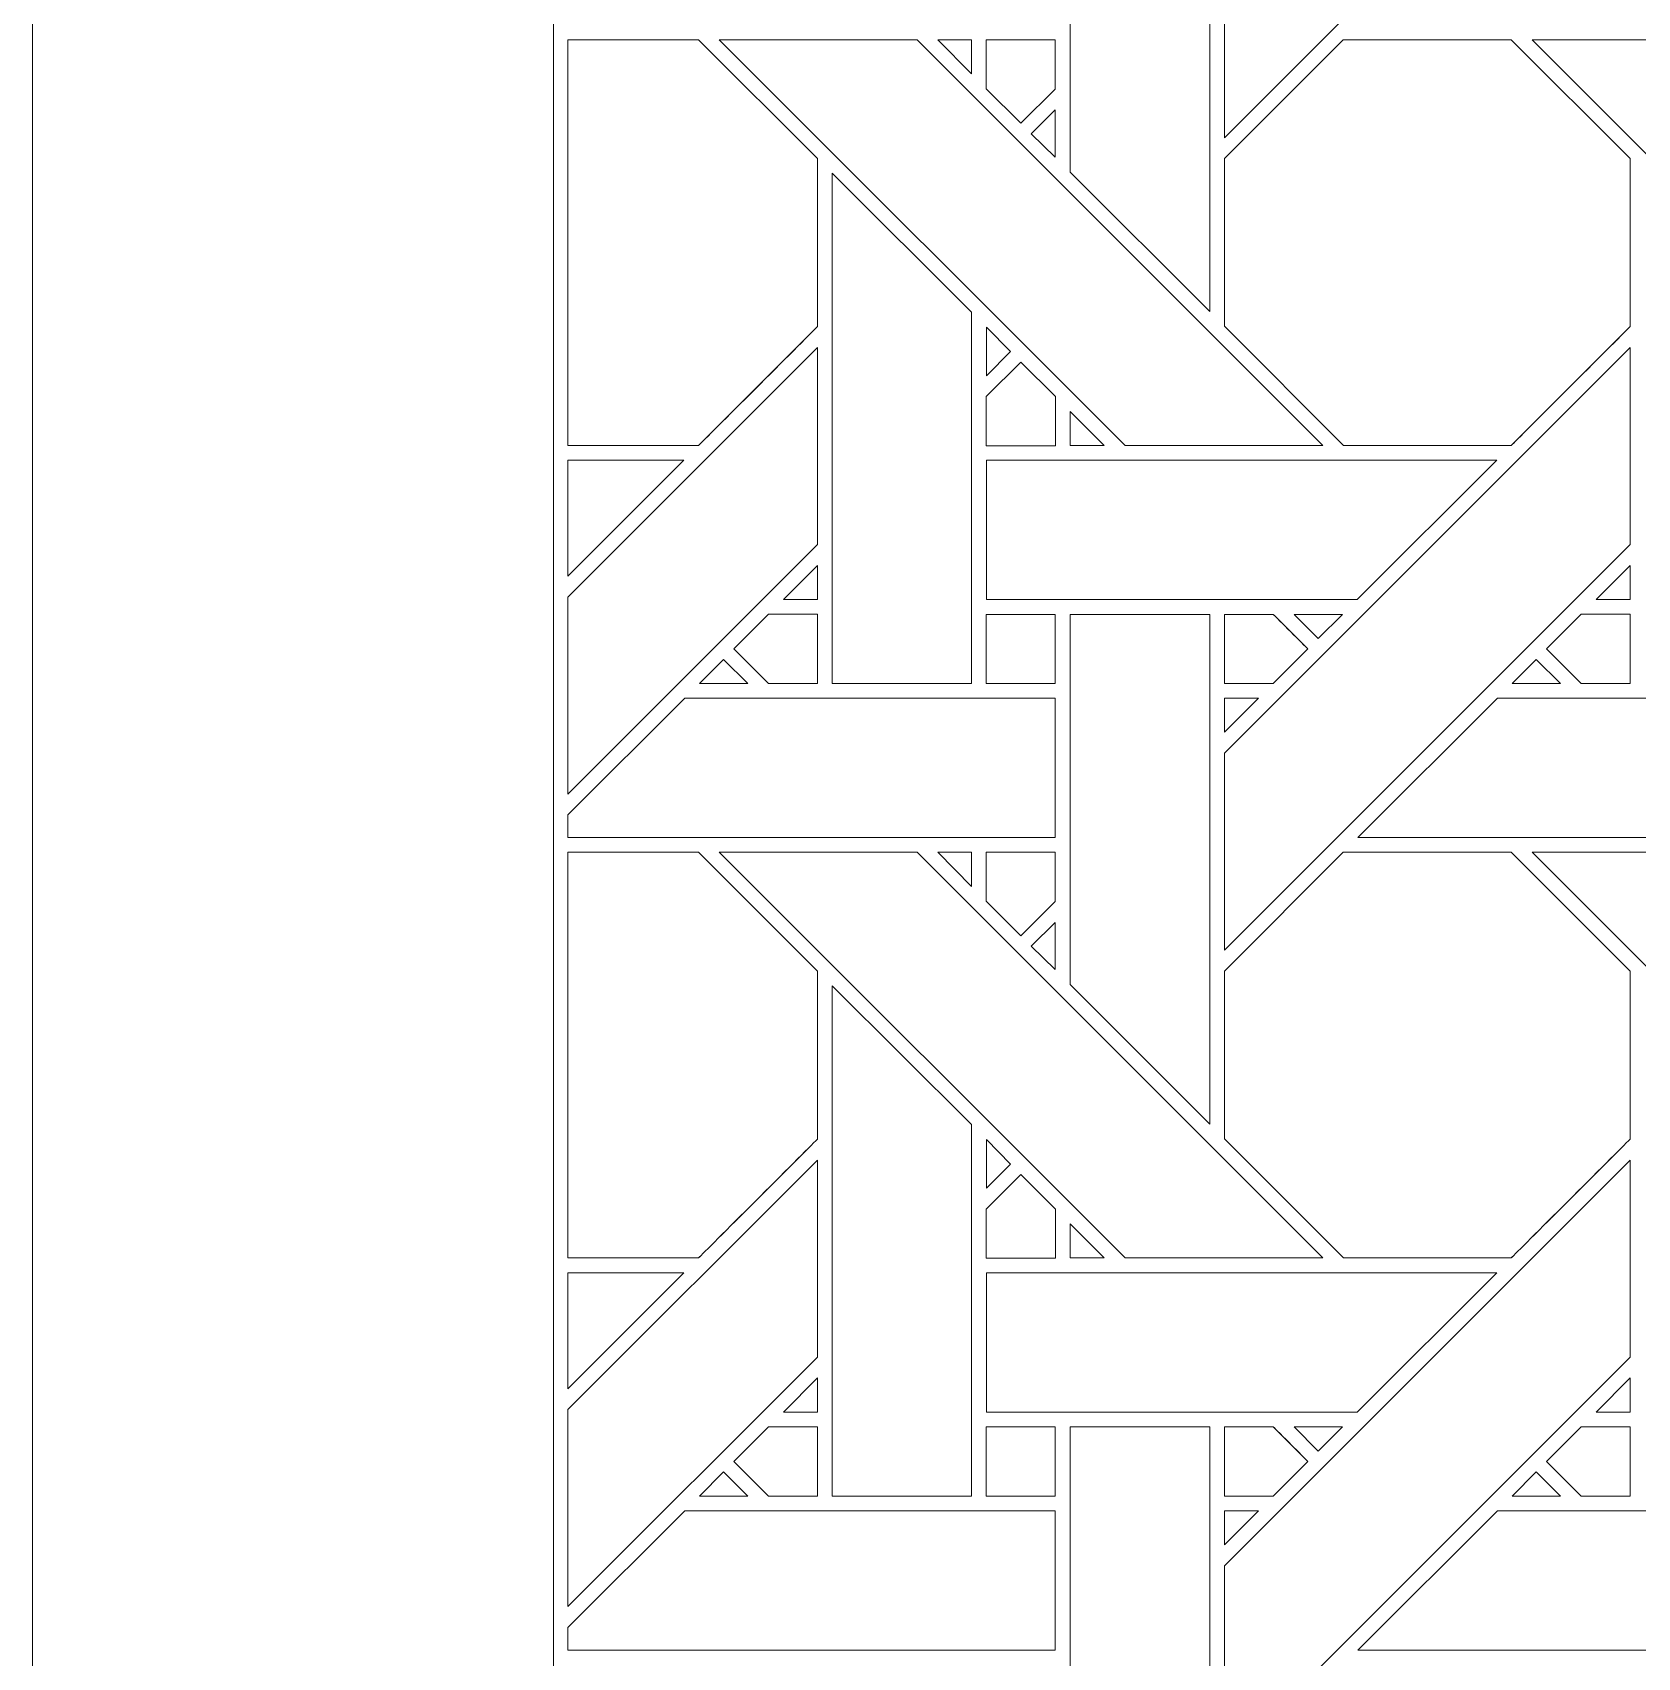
# Model space of a CAD drawing. Header units: inches. Extents: x 8.38 to 16.38, y 5.09 to 13.09.
# Drawn here: x 8.383 to 10.256, y 8.866 to 10.763 of the extents above; entities that cross this region are included whole.
import ezdxf

# ---------------------------------------------------------------- set-up
doc = ezdxf.new("R2010")
doc.units = ezdxf.units.IN
doc.header["$MEASUREMENT"] = 0
doc.layers.add('Design', color=7, linetype='Continuous', lineweight=0)

msp = doc.modelspace()

# ---------------------------------------------------------------- linework, layer by layer
at = {"layer": 'Design'}
for points, knots in [([(8.3829, 13.0948), (8.3829, 13.0948), (8.3829, 5.0948), (8.3829, 5.0948), (8.3829, 5.0948), (16.3829, 5.0948), (16.3829, 5.0948), (16.3829, 5.0948), (16.3829, 13.0948), (16.3829, 13.0948), (16.3829, 13.0948), (8.3829, 13.0948), (8.3829, 13.0948)], [0, 0, 0, 0, 1, 1, 1, 2, 2, 2, 3, 3, 3, 4, 4, 4, 4]), ([(8.9912, 12.4864), (8.9912, 12.4864), (8.9912, 5.7031), (8.9912, 5.7031), (8.9912, 5.7031), (15.7745, 5.7031), (15.7745, 5.7031), (15.7745, 5.7031), (15.7745, 12.4864), (15.7745, 12.4864), (15.7745, 12.4864), (8.9912, 12.4864), (8.9912, 12.4864)], [0, 0, 0, 0, 1, 1, 1, 2, 2, 2, 3, 3, 3, 4, 4, 4, 4]), ([(9.7742, 10.8705), (9.7742, 10.8705), (10.2479, 11.3441), (10.2479, 11.3441), (10.2479, 11.3441), (10.2479, 11.1141), (10.2479, 11.1141), (10.2479, 11.1141), (9.7742, 10.6404), (9.7742, 10.6404), (9.7742, 10.6404), (9.7742, 10.8705), (9.7742, 10.8705)], [0, 0, 0, 0, 1, 1, 1, 2, 2, 2, 3, 3, 3, 4, 4, 4, 4]), ([(9.7571, 11.0326), (9.7571, 11.0326), (9.7571, 10.4375), (9.7571, 10.4375), (9.7571, 10.4375), (9.5942, 10.6004), (9.5942, 10.6004), (9.5942, 10.6004), (9.5942, 11.0326), (9.5942, 11.0326), (9.5942, 11.0326), (9.7571, 11.0326), (9.7571, 11.0326)], [0, 0, 0, 0, 1, 1, 1, 2, 2, 2, 3, 3, 3, 4, 4, 4, 4]), ([(9.1604, 10.7548), (9.1604, 10.7548), (9.2991, 10.6161), (9.2991, 10.6161), (9.2991, 10.6161), (9.2991, 10.4199), (9.2991, 10.4199), (9.2813, 10.4019), (9.1694, 10.2902), (9.1604, 10.2812), (9.1604, 10.2812), (9.0079, 10.2812), (9.0079, 10.2812), (9.0079, 10.2812), (9.0079, 10.7548), (9.0079, 10.7548), (9.0079, 10.7548), (9.1604, 10.7548), (9.1604, 10.7548)], [0, 0, 0, 0, 1, 1, 1, 2, 2, 2, 3, 3, 3, 4, 4, 4, 5, 5, 5, 6, 6, 6, 6]), ([(9.0079, 10.7548), (9.0079, 10.7548), (9.1604, 10.7548), (9.1604, 10.7548), (9.1604, 10.7548), (9.2991, 10.6161), (9.2991, 10.6161), (9.2991, 10.6161), (9.2991, 10.4199), (9.2991, 10.4199), (9.2811, 10.4017), (9.1692, 10.29), (9.1604, 10.2812), (9.1604, 10.2812), (9.0079, 10.2812), (9.0079, 10.2812), (9.0079, 10.2812), (9.0079, 10.7548), (9.0079, 10.7548)], [0, 0, 0, 0, 1, 1, 1, 2, 2, 2, 3, 3, 3, 4, 4, 4, 5, 5, 5, 6, 6, 6, 6]), ([(9.4156, 10.7548), (9.4156, 10.7548), (9.8892, 10.2811), (9.8892, 10.2811), (9.8892, 10.2811), (9.6582, 10.2811), (9.6582, 10.2811), (9.6582, 10.2811), (9.1846, 10.7548), (9.1846, 10.7548), (9.1846, 10.7548), (9.4156, 10.7548), (9.4156, 10.7548)], [0, 0, 0, 0, 1, 1, 1, 2, 2, 2, 3, 3, 3, 4, 4, 4, 4]), ([(9.4791, 10.7548), (9.4791, 10.7548), (9.4791, 10.715), (9.4791, 10.715), (9.4791, 10.715), (9.4397, 10.7548), (9.4397, 10.7548), (9.4397, 10.7548), (9.4791, 10.7548), (9.4791, 10.7548)], [0, 0, 0, 0, 1, 1, 1, 2, 2, 2, 3, 3, 3, 3]), ([(9.5766, 10.7548), (9.5766, 10.7548), (9.5766, 10.6972), (9.5766, 10.6972), (9.5766, 10.6972), (9.5366, 10.6573), (9.5366, 10.6573), (9.5366, 10.6573), (9.4963, 10.6976), (9.4963, 10.6976), (9.4963, 10.6976), (9.4963, 10.7548), (9.4963, 10.7548), (9.4963, 10.7548), (9.5766, 10.7548), (9.5766, 10.7548)], [0, 0, 0, 0, 1, 1, 1, 2, 2, 2, 3, 3, 3, 4, 4, 4, 5, 5, 5, 5]), ([(9.5366, 10.6573), (9.5366, 10.6573), (9.4963, 10.6976), (9.4963, 10.6976), (9.4963, 10.6976), (9.4963, 10.7548), (9.4963, 10.7548), (9.4963, 10.7548), (9.5766, 10.7548), (9.5766, 10.7548), (9.5766, 10.7548), (9.5766, 10.6972), (9.5766, 10.6972), (9.5766, 10.6972), (9.5366, 10.6573), (9.5366, 10.6573)], [0, 0, 0, 0, 1, 1, 1, 2, 2, 2, 3, 3, 3, 4, 4, 4, 5, 5, 5, 5]), ([(9.9129, 10.7548), (9.9129, 10.7548), (10.1091, 10.7548), (10.1091, 10.7548), (10.1091, 10.7548), (10.2478, 10.6161), (10.2478, 10.6161), (10.2478, 10.6161), (10.2478, 10.4199), (10.2478, 10.4199), (10.23, 10.4019), (10.1181, 10.2902), (10.1091, 10.2812), (10.1091, 10.2812), (9.9134, 10.2812), (9.9134, 10.2812), (9.9134, 10.2812), (9.7742, 10.4204), (9.7742, 10.4204), (9.7742, 10.4204), (9.7742, 10.6161), (9.7742, 10.6161), (9.7742, 10.6161), (9.9129, 10.7548), (9.9129, 10.7548)], [0, 0, 0, 0, 1, 1, 1, 2, 2, 2, 3, 3, 3, 4, 4, 4, 5, 5, 5, 6, 6, 6, 7, 7, 7, 8, 8, 8, 8]), ([(9.7742, 10.6161), (9.7742, 10.6161), (9.9129, 10.7548), (9.9129, 10.7548), (9.9129, 10.7548), (10.1091, 10.7548), (10.1091, 10.7548), (10.1091, 10.7548), (10.2478, 10.6161), (10.2478, 10.6161), (10.2478, 10.6161), (10.2478, 10.4199), (10.2478, 10.4199), (10.23, 10.4018), (10.118, 10.2901), (10.1091, 10.2812), (10.1091, 10.2812), (9.9134, 10.2812), (9.9134, 10.2812), (9.9134, 10.2812), (9.7742, 10.4204), (9.7742, 10.4204), (9.7742, 10.4204), (9.7742, 10.6161), (9.7742, 10.6161)], [0, 0, 0, 0, 1, 1, 1, 2, 2, 2, 3, 3, 3, 4, 4, 4, 5, 5, 5, 6, 6, 6, 7, 7, 7, 8, 8, 8, 8]), ([(10.3643, 10.7548), (10.3643, 10.7548), (10.838, 10.2811), (10.838, 10.2811), (10.838, 10.2811), (10.6069, 10.2811), (10.6069, 10.2811), (10.6069, 10.2811), (10.1334, 10.7548), (10.1334, 10.7548), (10.1334, 10.7548), (10.3643, 10.7548), (10.3643, 10.7548)], [0, 0, 0, 0, 1, 1, 1, 2, 2, 2, 3, 3, 3, 4, 4, 4, 4]), ([(9.5766, 10.6729), (9.5766, 10.6729), (9.5766, 10.6178), (9.5766, 10.6178), (9.5766, 10.6178), (9.5488, 10.6452), (9.5488, 10.6452), (9.5488, 10.6452), (9.5766, 10.6729), (9.5766, 10.6729)], [0, 0, 0, 0, 1, 1, 1, 2, 2, 2, 3, 3, 3, 3]), ([(9.4791, 10.4368), (9.4791, 10.4368), (9.4791, 10.0031), (9.4791, 10.0031), (9.4791, 10.0031), (9.3163, 10.0031), (9.3163, 10.0031), (9.3163, 10.0031), (9.3163, 10.599), (9.3163, 10.599), (9.3163, 10.599), (9.4791, 10.4368), (9.4791, 10.4368)], [0, 0, 0, 0, 1, 1, 1, 2, 2, 2, 3, 3, 3, 4, 4, 4, 4]), ([(9.4964, 10.3626), (9.4964, 10.3626), (9.4964, 10.4193), (9.4964, 10.4193), (9.4964, 10.4193), (9.5246, 10.3908), (9.5246, 10.3908), (9.5246, 10.3908), (9.4964, 10.3626), (9.4964, 10.3626)], [0, 0, 0, 0, 1, 1, 1, 2, 2, 2, 3, 3, 3, 3]), ([(9.2992, 10.3954), (9.2992, 10.3954), (9.2992, 10.1654), (9.2992, 10.1654), (9.2992, 10.1654), (9.0079, 9.8741), (9.0079, 9.8741), (9.0079, 9.8741), (9.0079, 10.1042), (9.0079, 10.1042), (9.0079, 10.1042), (9.2992, 10.3954), (9.2992, 10.3954)], [0, 0, 0, 0, 1, 1, 1, 2, 2, 2, 3, 3, 3, 4, 4, 4, 4]), ([(9.7742, 9.9218), (9.7742, 9.9218), (10.2479, 10.3954), (10.2479, 10.3954), (10.2479, 10.3954), (10.2479, 10.1654), (10.2479, 10.1654), (10.2479, 10.1654), (9.7742, 9.6917), (9.7742, 9.6917), (9.7742, 9.6917), (9.7742, 9.9218), (9.7742, 9.9218)], [0, 0, 0, 0, 1, 1, 1, 2, 2, 2, 3, 3, 3, 4, 4, 4, 4]), ([(9.4963, 10.2809), (9.4963, 10.2809), (9.4963, 10.3382), (9.4963, 10.3382), (9.4963, 10.3382), (9.5367, 10.3785), (9.5367, 10.3785), (9.5367, 10.3785), (9.577, 10.3382), (9.577, 10.3382), (9.577, 10.3382), (9.577, 10.2809), (9.577, 10.2809), (9.577, 10.2809), (9.4963, 10.2809), (9.4963, 10.2809)], [0, 0, 0, 0, 1, 1, 1, 2, 2, 2, 3, 3, 3, 4, 4, 4, 5, 5, 5, 5]), ([(9.5367, 10.3785), (9.5367, 10.3785), (9.577, 10.3382), (9.577, 10.3382), (9.577, 10.3382), (9.577, 10.2809), (9.577, 10.2809), (9.577, 10.2809), (9.4963, 10.2809), (9.4963, 10.2809), (9.4963, 10.2809), (9.4963, 10.3382), (9.4963, 10.3382), (9.4963, 10.3382), (9.5367, 10.3785), (9.5367, 10.3785)], [0, 0, 0, 0, 1, 1, 1, 2, 2, 2, 3, 3, 3, 4, 4, 4, 5, 5, 5, 5]), ([(9.5943, 10.2811), (9.5943, 10.2811), (9.5943, 10.3209), (9.5943, 10.3209), (9.5943, 10.3209), (9.634, 10.2811), (9.634, 10.2811), (9.634, 10.2811), (9.5943, 10.2811), (9.5943, 10.2811)], [0, 0, 0, 0, 1, 1, 1, 2, 2, 2, 3, 3, 3, 3]), ([(9.1433, 10.2639), (9.1433, 10.2639), (9.0079, 10.1284), (9.0079, 10.1284), (9.0079, 10.1284), (9.0079, 10.2639), (9.0079, 10.2639), (9.0079, 10.2639), (9.1433, 10.2639), (9.1433, 10.2639)], [0, 0, 0, 0, 1, 1, 1, 2, 2, 2, 3, 3, 3, 3]), ([(9.4964, 10.1012), (9.4964, 10.1012), (9.4964, 10.2639), (9.4964, 10.2639), (9.4964, 10.2639), (10.0921, 10.2639), (10.0921, 10.2639), (10.0921, 10.2639), (9.9293, 10.1012), (9.9293, 10.1012), (9.9293, 10.1012), (9.4964, 10.1012), (9.4964, 10.1012)], [0, 0, 0, 0, 1, 1, 1, 2, 2, 2, 3, 3, 3, 4, 4, 4, 4]), ([(9.2594, 10.1012), (9.2594, 10.1012), (9.2992, 10.141), (9.2992, 10.141), (9.2992, 10.141), (9.2992, 10.1012), (9.2992, 10.1012), (9.2992, 10.1012), (9.2594, 10.1012), (9.2594, 10.1012)], [0, 0, 0, 0, 1, 1, 1, 2, 2, 2, 3, 3, 3, 3]), ([(10.2081, 10.1012), (10.2081, 10.1012), (10.2479, 10.141), (10.2479, 10.141), (10.2479, 10.141), (10.2479, 10.1012), (10.2479, 10.1012), (10.2479, 10.1012), (10.2081, 10.1012), (10.2081, 10.1012)], [0, 0, 0, 0, 1, 1, 1, 2, 2, 2, 3, 3, 3, 3]), ([(9.242, 10.0031), (9.242, 10.0031), (9.2017, 10.0435), (9.2017, 10.0435), (9.2017, 10.0435), (9.2421, 10.084), (9.2421, 10.084), (9.2421, 10.084), (9.2991, 10.084), (9.2991, 10.084), (9.2991, 10.084), (9.2991, 10.0031), (9.2991, 10.0031), (9.2991, 10.0031), (9.242, 10.0031), (9.242, 10.0031)], [0, 0, 0, 0, 1, 1, 1, 2, 2, 2, 3, 3, 3, 4, 4, 4, 5, 5, 5, 5]), ([(9.2991, 10.084), (9.2991, 10.084), (9.2991, 10.0031), (9.2991, 10.0031), (9.2991, 10.0031), (9.242, 10.0031), (9.242, 10.0031), (9.242, 10.0031), (9.2017, 10.0435), (9.2017, 10.0435), (9.2017, 10.0435), (9.2421, 10.084), (9.2421, 10.084), (9.2421, 10.084), (9.2991, 10.084), (9.2991, 10.084)], [0, 0, 0, 0, 1, 1, 1, 2, 2, 2, 3, 3, 3, 4, 4, 4, 5, 5, 5, 5]), ([(9.4963, 10.0839), (9.4963, 10.0839), (9.5766, 10.0839), (9.5766, 10.0839), (9.5766, 10.0839), (9.5766, 10.0031), (9.5766, 10.0031), (9.5766, 10.0031), (9.4963, 10.0031), (9.4963, 10.0031), (9.4963, 10.0031), (9.4963, 10.0839), (9.4963, 10.0839)], [0, 0, 0, 0, 1, 1, 1, 2, 2, 2, 3, 3, 3, 4, 4, 4, 4]), ([(9.5766, 10.0839), (9.5766, 10.0839), (9.5766, 10.0031), (9.5766, 10.0031), (9.5766, 10.0031), (9.4963, 10.0031), (9.4963, 10.0031), (9.4963, 10.0031), (9.4963, 10.0839), (9.4963, 10.0839), (9.4963, 10.0839), (9.5766, 10.0839), (9.5766, 10.0839)], [0, 0, 0, 0, 1, 1, 1, 2, 2, 2, 3, 3, 3, 4, 4, 4, 4]), ([(9.7571, 10.0839), (9.7571, 10.0839), (9.7571, 9.4888), (9.7571, 9.4888), (9.7571, 9.4888), (9.5942, 9.6517), (9.5942, 9.6517), (9.5942, 9.6517), (9.5942, 10.0839), (9.5942, 10.0839), (9.5942, 10.0839), (9.7571, 10.0839), (9.7571, 10.0839)], [0, 0, 0, 0, 1, 1, 1, 2, 2, 2, 3, 3, 3, 4, 4, 4, 4]), ([(9.8313, 10.0839), (9.8364, 10.0788), (9.8672, 10.048), (9.8716, 10.0436), (9.8716, 10.0436), (9.8312, 10.0032), (9.8312, 10.0032), (9.8312, 10.0032), (9.7742, 10.0032), (9.7742, 10.0032), (9.7742, 10.0032), (9.7742, 10.0839), (9.7742, 10.0839), (9.7742, 10.0839), (9.8313, 10.0839), (9.8313, 10.0839)], [0, 0, 0, 0, 1, 1, 1, 2, 2, 2, 3, 3, 3, 4, 4, 4, 5, 5, 5, 5]), ([(9.8559, 10.0593), (9.8559, 10.0593), (9.8716, 10.0436), (9.8716, 10.0436), (9.8716, 10.0436), (9.8312, 10.0032), (9.8312, 10.0032), (9.8312, 10.0032), (9.7742, 10.0032), (9.7742, 10.0032), (9.7742, 10.0032), (9.7742, 10.0839), (9.7742, 10.0839), (9.7742, 10.0839), (9.8313, 10.0839), (9.8313, 10.0839), (9.8366, 10.0786), (9.8466, 10.0686), (9.8559, 10.0593)], [0, 0, 0, 0, 1, 1, 1, 2, 2, 2, 3, 3, 3, 4, 4, 4, 5, 5, 5, 6, 6, 6, 6]), ([(9.8556, 10.0839), (9.8556, 10.0839), (9.9121, 10.0839), (9.9121, 10.0839), (9.9121, 10.0839), (9.8838, 10.0557), (9.8838, 10.0557), (9.8838, 10.0557), (9.8556, 10.0839), (9.8556, 10.0839)], [0, 0, 0, 0, 1, 1, 1, 2, 2, 2, 3, 3, 3, 3]), ([(10.1907, 10.0031), (10.1907, 10.0031), (10.1504, 10.0435), (10.1504, 10.0435), (10.1504, 10.0435), (10.1908, 10.084), (10.1908, 10.084), (10.1908, 10.084), (10.2479, 10.084), (10.2479, 10.084), (10.2479, 10.084), (10.2479, 10.0031), (10.2479, 10.0031), (10.2479, 10.0031), (10.1907, 10.0031), (10.1907, 10.0031)], [0, 0, 0, 0, 1, 1, 1, 2, 2, 2, 3, 3, 3, 4, 4, 4, 5, 5, 5, 5]), ([(10.1504, 10.0435), (10.1504, 10.0435), (10.1908, 10.084), (10.1908, 10.084), (10.1908, 10.084), (10.2479, 10.084), (10.2479, 10.084), (10.2479, 10.084), (10.2479, 10.0031), (10.2479, 10.0031), (10.2479, 10.0031), (10.1907, 10.0031), (10.1907, 10.0031), (10.1907, 10.0031), (10.1504, 10.0435), (10.1504, 10.0435)], [0, 0, 0, 0, 1, 1, 1, 2, 2, 2, 3, 3, 3, 4, 4, 4, 5, 5, 5, 5]), ([(9.2178, 10.0031), (9.2178, 10.0031), (9.1613, 10.0031), (9.1613, 10.0031), (9.1613, 10.0031), (9.1896, 10.0314), (9.1896, 10.0314), (9.1896, 10.0314), (9.2178, 10.0031), (9.2178, 10.0031)], [0, 0, 0, 0, 1, 1, 1, 2, 2, 2, 3, 3, 3, 3]), ([(10.1666, 10.0031), (10.1666, 10.0031), (10.11, 10.0031), (10.11, 10.0031), (10.11, 10.0031), (10.1383, 10.0314), (10.1383, 10.0314), (10.1383, 10.0314), (10.1666, 10.0031), (10.1666, 10.0031)], [0, 0, 0, 0, 1, 1, 1, 2, 2, 2, 3, 3, 3, 3]), ([(9.0079, 9.8497), (9.0079, 9.8497), (9.1442, 9.986), (9.1442, 9.986), (9.1442, 9.986), (9.5766, 9.986), (9.5766, 9.986), (9.5766, 9.986), (9.5766, 9.8232), (9.5766, 9.8232), (9.5766, 9.8232), (9.0079, 9.8232), (9.0079, 9.8232), (9.0079, 9.8232), (9.0079, 9.8497), (9.0079, 9.8497)], [0, 0, 0, 0, 1, 1, 1, 2, 2, 2, 3, 3, 3, 4, 4, 4, 5, 5, 5, 5]), ([(9.814, 9.986), (9.814, 9.986), (9.7742, 9.9462), (9.7742, 9.9462), (9.7742, 9.9462), (9.7742, 9.986), (9.7742, 9.986), (9.7742, 9.986), (9.814, 9.986), (9.814, 9.986)], [0, 0, 0, 0, 1, 1, 1, 2, 2, 2, 3, 3, 3, 3]), ([(10.0929, 9.986), (10.0929, 9.986), (10.5253, 9.986), (10.5253, 9.986), (10.5253, 9.986), (10.5253, 9.8232), (10.5253, 9.8232), (10.5253, 9.8232), (9.93, 9.8232), (9.93, 9.8232), (9.93, 9.8232), (10.0929, 9.986), (10.0929, 9.986)], [0, 0, 0, 0, 1, 1, 1, 2, 2, 2, 3, 3, 3, 4, 4, 4, 4]), ([(9.1604, 9.8061), (9.1604, 9.8061), (9.2991, 9.6673), (9.2991, 9.6673), (9.2991, 9.6673), (9.2991, 9.4711), (9.2991, 9.4711), (9.2813, 9.4532), (9.1694, 9.3414), (9.1604, 9.3324), (9.1604, 9.3324), (9.0079, 9.3324), (9.0079, 9.3324), (9.0079, 9.3324), (9.0079, 9.8061), (9.0079, 9.8061), (9.0079, 9.8061), (9.1604, 9.8061), (9.1604, 9.8061)], [0, 0, 0, 0, 1, 1, 1, 2, 2, 2, 3, 3, 3, 4, 4, 4, 5, 5, 5, 6, 6, 6, 6]), ([(9.0079, 9.8061), (9.0079, 9.8061), (9.1604, 9.8061), (9.1604, 9.8061), (9.1604, 9.8061), (9.2991, 9.6673), (9.2991, 9.6673), (9.2991, 9.6673), (9.2991, 9.4711), (9.2991, 9.4711), (9.2814, 9.4533), (9.1695, 9.3415), (9.1604, 9.3324), (9.1604, 9.3324), (9.0079, 9.3324), (9.0079, 9.3324), (9.0079, 9.3324), (9.0079, 9.8061), (9.0079, 9.8061)], [0, 0, 0, 0, 1, 1, 1, 2, 2, 2, 3, 3, 3, 4, 4, 4, 5, 5, 5, 6, 6, 6, 6]), ([(9.4156, 9.8061), (9.4156, 9.8061), (9.8892, 9.3324), (9.8892, 9.3324), (9.8892, 9.3324), (9.6582, 9.3324), (9.6582, 9.3324), (9.6582, 9.3324), (9.1846, 9.8061), (9.1846, 9.8061), (9.1846, 9.8061), (9.4156, 9.8061), (9.4156, 9.8061)], [0, 0, 0, 0, 1, 1, 1, 2, 2, 2, 3, 3, 3, 4, 4, 4, 4]), ([(9.4791, 9.8061), (9.4791, 9.8061), (9.4791, 9.7662), (9.4791, 9.7662), (9.4791, 9.7662), (9.4397, 9.8061), (9.4397, 9.8061), (9.4397, 9.8061), (9.4791, 9.8061), (9.4791, 9.8061)], [0, 0, 0, 0, 1, 1, 1, 2, 2, 2, 3, 3, 3, 3]), ([(9.5766, 9.8061), (9.5766, 9.8061), (9.5766, 9.7485), (9.5766, 9.7485), (9.5766, 9.7485), (9.5366, 9.7085), (9.5366, 9.7085), (9.5366, 9.7085), (9.4963, 9.7489), (9.4963, 9.7489), (9.4963, 9.7489), (9.4963, 9.8061), (9.4963, 9.8061), (9.4963, 9.8061), (9.5766, 9.8061), (9.5766, 9.8061)], [0, 0, 0, 0, 1, 1, 1, 2, 2, 2, 3, 3, 3, 4, 4, 4, 5, 5, 5, 5]), ([(9.5366, 9.7085), (9.5366, 9.7085), (9.4963, 9.7489), (9.4963, 9.7489), (9.4963, 9.7489), (9.4963, 9.8061), (9.4963, 9.8061), (9.4963, 9.8061), (9.5766, 9.8061), (9.5766, 9.8061), (9.5766, 9.8061), (9.5766, 9.7485), (9.5766, 9.7485), (9.5766, 9.7485), (9.5366, 9.7085), (9.5366, 9.7085)], [0, 0, 0, 0, 1, 1, 1, 2, 2, 2, 3, 3, 3, 4, 4, 4, 5, 5, 5, 5]), ([(9.9129, 9.8061), (9.9129, 9.8061), (10.1091, 9.8061), (10.1091, 9.8061), (10.1091, 9.8061), (10.2478, 9.6673), (10.2478, 9.6673), (10.2478, 9.6673), (10.2478, 9.4711), (10.2478, 9.4711), (10.23, 9.4532), (10.1181, 9.3414), (10.1091, 9.3324), (10.1091, 9.3324), (9.9134, 9.3324), (9.9134, 9.3324), (9.9134, 9.3324), (9.7742, 9.4717), (9.7742, 9.4717), (9.7742, 9.4717), (9.7742, 9.6673), (9.7742, 9.6673), (9.7742, 9.6673), (9.9129, 9.8061), (9.9129, 9.8061)], [0, 0, 0, 0, 1, 1, 1, 2, 2, 2, 3, 3, 3, 4, 4, 4, 5, 5, 5, 6, 6, 6, 7, 7, 7, 8, 8, 8, 8]), ([(9.7742, 9.6673), (9.7742, 9.6673), (9.9129, 9.8061), (9.9129, 9.8061), (9.9129, 9.8061), (10.1091, 9.8061), (10.1091, 9.8061), (10.1091, 9.8061), (10.2478, 9.6673), (10.2478, 9.6673), (10.2478, 9.6673), (10.2478, 9.4711), (10.2478, 9.4711), (10.2301, 9.4533), (10.1182, 9.3415), (10.1091, 9.3324), (10.1091, 9.3324), (9.9134, 9.3324), (9.9134, 9.3324), (9.9134, 9.3324), (9.7742, 9.4717), (9.7742, 9.4717), (9.7742, 9.4717), (9.7742, 9.6673), (9.7742, 9.6673)], [0, 0, 0, 0, 1, 1, 1, 2, 2, 2, 3, 3, 3, 4, 4, 4, 5, 5, 5, 6, 6, 6, 7, 7, 7, 8, 8, 8, 8]), ([(10.3643, 9.8061), (10.3643, 9.8061), (10.838, 9.3324), (10.838, 9.3324), (10.838, 9.3324), (10.6069, 9.3324), (10.6069, 9.3324), (10.6069, 9.3324), (10.1334, 9.8061), (10.1334, 9.8061), (10.1334, 9.8061), (10.3643, 9.8061), (10.3643, 9.8061)], [0, 0, 0, 0, 1, 1, 1, 2, 2, 2, 3, 3, 3, 4, 4, 4, 4]), ([(9.5766, 9.7242), (9.5766, 9.7242), (9.5766, 9.6691), (9.5766, 9.6691), (9.5766, 9.6691), (9.5488, 9.6964), (9.5488, 9.6964), (9.5488, 9.6964), (9.5766, 9.7242), (9.5766, 9.7242)], [0, 0, 0, 0, 1, 1, 1, 2, 2, 2, 3, 3, 3, 3]), ([(9.4791, 9.4881), (9.4791, 9.4881), (9.4791, 9.0544), (9.4791, 9.0544), (9.4791, 9.0544), (9.3163, 9.0544), (9.3163, 9.0544), (9.3163, 9.0544), (9.3163, 9.6502), (9.3163, 9.6502), (9.3163, 9.6502), (9.4791, 9.4881), (9.4791, 9.4881)], [0, 0, 0, 0, 1, 1, 1, 2, 2, 2, 3, 3, 3, 4, 4, 4, 4]), ([(9.4964, 9.4138), (9.4964, 9.4138), (9.4964, 9.4706), (9.4964, 9.4706), (9.4964, 9.4706), (9.5246, 9.442), (9.5246, 9.442), (9.5246, 9.442), (9.4964, 9.4138), (9.4964, 9.4138)], [0, 0, 0, 0, 1, 1, 1, 2, 2, 2, 3, 3, 3, 3]), ([(9.2992, 9.4467), (9.2992, 9.4467), (9.2992, 9.2166), (9.2992, 9.2166), (9.2992, 9.2166), (9.0079, 8.9253), (9.0079, 8.9253), (9.0079, 8.9253), (9.0079, 9.1554), (9.0079, 9.1554), (9.0079, 9.1554), (9.2992, 9.4467), (9.2992, 9.4467)], [0, 0, 0, 0, 1, 1, 1, 2, 2, 2, 3, 3, 3, 4, 4, 4, 4]), ([(9.7742, 8.9731), (9.7742, 8.9731), (10.2479, 9.4467), (10.2479, 9.4467), (10.2479, 9.4467), (10.2479, 9.2166), (10.2479, 9.2166), (10.2479, 9.2166), (9.7742, 8.743), (9.7742, 8.743), (9.7742, 8.743), (9.7742, 8.9731), (9.7742, 8.9731)], [0, 0, 0, 0, 1, 1, 1, 2, 2, 2, 3, 3, 3, 4, 4, 4, 4]), ([(9.4963, 9.3322), (9.4963, 9.3322), (9.4963, 9.3895), (9.4963, 9.3895), (9.4963, 9.3895), (9.5367, 9.4298), (9.5367, 9.4298), (9.5367, 9.4298), (9.577, 9.3895), (9.577, 9.3895), (9.577, 9.3895), (9.577, 9.3322), (9.577, 9.3322), (9.577, 9.3322), (9.4963, 9.3322), (9.4963, 9.3322)], [0, 0, 0, 0, 1, 1, 1, 2, 2, 2, 3, 3, 3, 4, 4, 4, 5, 5, 5, 5]), ([(9.5367, 9.4298), (9.5367, 9.4298), (9.577, 9.3895), (9.577, 9.3895), (9.577, 9.3895), (9.577, 9.3322), (9.577, 9.3322), (9.577, 9.3322), (9.4963, 9.3322), (9.4963, 9.3322), (9.4963, 9.3322), (9.4963, 9.3895), (9.4963, 9.3895), (9.4963, 9.3895), (9.5367, 9.4298), (9.5367, 9.4298)], [0, 0, 0, 0, 1, 1, 1, 2, 2, 2, 3, 3, 3, 4, 4, 4, 5, 5, 5, 5]), ([(9.5943, 9.3324), (9.5943, 9.3324), (9.5943, 9.3722), (9.5943, 9.3722), (9.5943, 9.3722), (9.634, 9.3324), (9.634, 9.3324), (9.634, 9.3324), (9.5943, 9.3324), (9.5943, 9.3324)], [0, 0, 0, 0, 1, 1, 1, 2, 2, 2, 3, 3, 3, 3]), ([(9.1433, 9.3152), (9.1433, 9.3152), (9.0079, 9.1797), (9.0079, 9.1797), (9.0079, 9.1797), (9.0079, 9.3152), (9.0079, 9.3152), (9.0079, 9.3152), (9.1433, 9.3152), (9.1433, 9.3152)], [0, 0, 0, 0, 1, 1, 1, 2, 2, 2, 3, 3, 3, 3]), ([(9.4964, 9.1525), (9.4964, 9.1525), (9.4964, 9.3152), (9.4964, 9.3152), (9.4964, 9.3152), (10.0921, 9.3152), (10.0921, 9.3152), (10.0921, 9.3152), (9.9293, 9.1525), (9.9293, 9.1525), (9.9293, 9.1525), (9.4964, 9.1525), (9.4964, 9.1525)], [0, 0, 0, 0, 1, 1, 1, 2, 2, 2, 3, 3, 3, 4, 4, 4, 4]), ([(9.2594, 9.1525), (9.2594, 9.1525), (9.2992, 9.1923), (9.2992, 9.1923), (9.2992, 9.1923), (9.2992, 9.1525), (9.2992, 9.1525), (9.2992, 9.1525), (9.2594, 9.1525), (9.2594, 9.1525)], [0, 0, 0, 0, 1, 1, 1, 2, 2, 2, 3, 3, 3, 3]), ([(10.2081, 9.1525), (10.2081, 9.1525), (10.2479, 9.1923), (10.2479, 9.1923), (10.2479, 9.1923), (10.2479, 9.1525), (10.2479, 9.1525), (10.2479, 9.1525), (10.2081, 9.1525), (10.2081, 9.1525)], [0, 0, 0, 0, 1, 1, 1, 2, 2, 2, 3, 3, 3, 3]), ([(9.242, 9.0544), (9.242, 9.0544), (9.2017, 9.0948), (9.2017, 9.0948), (9.2017, 9.0948), (9.2421, 9.1352), (9.2421, 9.1352), (9.2421, 9.1352), (9.2991, 9.1352), (9.2991, 9.1352), (9.2991, 9.1352), (9.2991, 9.0544), (9.2991, 9.0544), (9.2991, 9.0544), (9.242, 9.0544), (9.242, 9.0544)], [0, 0, 0, 0, 1, 1, 1, 2, 2, 2, 3, 3, 3, 4, 4, 4, 5, 5, 5, 5]), ([(9.2991, 9.1352), (9.2991, 9.1352), (9.2991, 9.0544), (9.2991, 9.0544), (9.2991, 9.0544), (9.242, 9.0544), (9.242, 9.0544), (9.242, 9.0544), (9.2017, 9.0948), (9.2017, 9.0948), (9.2017, 9.0948), (9.2421, 9.1352), (9.2421, 9.1352), (9.2421, 9.1352), (9.2991, 9.1352), (9.2991, 9.1352)], [0, 0, 0, 0, 1, 1, 1, 2, 2, 2, 3, 3, 3, 4, 4, 4, 5, 5, 5, 5]), ([(9.4963, 9.1352), (9.4963, 9.1352), (9.5766, 9.1352), (9.5766, 9.1352), (9.5766, 9.1352), (9.5766, 9.0544), (9.5766, 9.0544), (9.5766, 9.0544), (9.4963, 9.0544), (9.4963, 9.0544), (9.4963, 9.0544), (9.4963, 9.1352), (9.4963, 9.1352)], [0, 0, 0, 0, 1, 1, 1, 2, 2, 2, 3, 3, 3, 4, 4, 4, 4]), ([(9.5766, 9.1352), (9.5766, 9.1352), (9.5766, 9.0544), (9.5766, 9.0544), (9.5766, 9.0544), (9.4963, 9.0544), (9.4963, 9.0544), (9.4963, 9.0544), (9.4963, 9.1352), (9.4963, 9.1352), (9.4963, 9.1352), (9.5766, 9.1352), (9.5766, 9.1352)], [0, 0, 0, 0, 1, 1, 1, 2, 2, 2, 3, 3, 3, 4, 4, 4, 4]), ([(9.7571, 9.1352), (9.7571, 9.1352), (9.7571, 8.5401), (9.7571, 8.5401), (9.7571, 8.5401), (9.5942, 8.703), (9.5942, 8.703), (9.5942, 8.703), (9.5942, 9.1352), (9.5942, 9.1352), (9.5942, 9.1352), (9.7571, 9.1352), (9.7571, 9.1352)], [0, 0, 0, 0, 1, 1, 1, 2, 2, 2, 3, 3, 3, 4, 4, 4, 4]), ([(9.8313, 9.1352), (9.8364, 9.1301), (9.8672, 9.0993), (9.8716, 9.0948), (9.8716, 9.0948), (9.8312, 9.0544), (9.8312, 9.0544), (9.8312, 9.0544), (9.7742, 9.0544), (9.7742, 9.0544), (9.7742, 9.0544), (9.7742, 9.1352), (9.7742, 9.1352), (9.7742, 9.1352), (9.8313, 9.1352), (9.8313, 9.1352)], [0, 0, 0, 0, 1, 1, 1, 2, 2, 2, 3, 3, 3, 4, 4, 4, 5, 5, 5, 5]), ([(9.8565, 9.11), (9.8565, 9.11), (9.8716, 9.0948), (9.8716, 9.0948), (9.8716, 9.0948), (9.8312, 9.0544), (9.8312, 9.0544), (9.8312, 9.0544), (9.7742, 9.0544), (9.7742, 9.0544), (9.7742, 9.0544), (9.7742, 9.1352), (9.7742, 9.1352), (9.7742, 9.1352), (9.8313, 9.1352), (9.8313, 9.1352), (9.8368, 9.1297), (9.847, 9.1195), (9.8565, 9.11)], [0, 0, 0, 0, 1, 1, 1, 2, 2, 2, 3, 3, 3, 4, 4, 4, 5, 5, 5, 6, 6, 6, 6]), ([(9.8556, 9.1352), (9.8556, 9.1352), (9.9121, 9.1352), (9.9121, 9.1352), (9.9121, 9.1352), (9.8838, 9.107), (9.8838, 9.107), (9.8838, 9.107), (9.8556, 9.1352), (9.8556, 9.1352)], [0, 0, 0, 0, 1, 1, 1, 2, 2, 2, 3, 3, 3, 3]), ([(10.1907, 9.0544), (10.1907, 9.0544), (10.1504, 9.0948), (10.1504, 9.0948), (10.1504, 9.0948), (10.1908, 9.1352), (10.1908, 9.1352), (10.1908, 9.1352), (10.2479, 9.1352), (10.2479, 9.1352), (10.2479, 9.1352), (10.2479, 9.0544), (10.2479, 9.0544), (10.2479, 9.0544), (10.1907, 9.0544), (10.1907, 9.0544)], [0, 0, 0, 0, 1, 1, 1, 2, 2, 2, 3, 3, 3, 4, 4, 4, 5, 5, 5, 5]), ([(10.1504, 9.0948), (10.1504, 9.0948), (10.1908, 9.1352), (10.1908, 9.1352), (10.1908, 9.1352), (10.2479, 9.1352), (10.2479, 9.1352), (10.2479, 9.1352), (10.2479, 9.0544), (10.2479, 9.0544), (10.2479, 9.0544), (10.1907, 9.0544), (10.1907, 9.0544), (10.1907, 9.0544), (10.1504, 9.0948), (10.1504, 9.0948)], [0, 0, 0, 0, 1, 1, 1, 2, 2, 2, 3, 3, 3, 4, 4, 4, 5, 5, 5, 5]), ([(9.2178, 9.0544), (9.2178, 9.0544), (9.1613, 9.0544), (9.1613, 9.0544), (9.1613, 9.0544), (9.1896, 9.0827), (9.1896, 9.0827), (9.1896, 9.0827), (9.2178, 9.0544), (9.2178, 9.0544)], [0, 0, 0, 0, 1, 1, 1, 2, 2, 2, 3, 3, 3, 3]), ([(10.1665, 9.0544), (10.1665, 9.0544), (10.1101, 9.0544), (10.1101, 9.0544), (10.1101, 9.0544), (10.1383, 9.0827), (10.1383, 9.0827), (10.1383, 9.0827), (10.1665, 9.0544), (10.1665, 9.0544)], [0, 0, 0, 0, 1, 1, 1, 2, 2, 2, 3, 3, 3, 3]), ([(9.0079, 8.901), (9.0079, 8.901), (9.1442, 9.0373), (9.1442, 9.0373), (9.1442, 9.0373), (9.5766, 9.0373), (9.5766, 9.0373), (9.5766, 9.0373), (9.5766, 8.8745), (9.5766, 8.8745), (9.5766, 8.8745), (9.0079, 8.8745), (9.0079, 8.8745), (9.0079, 8.8745), (9.0079, 8.901), (9.0079, 8.901)], [0, 0, 0, 0, 1, 1, 1, 2, 2, 2, 3, 3, 3, 4, 4, 4, 5, 5, 5, 5]), ([(9.814, 9.0373), (9.814, 9.0373), (9.7742, 8.9974), (9.7742, 8.9974), (9.7742, 8.9974), (9.7742, 9.0373), (9.7742, 9.0373), (9.7742, 9.0373), (9.814, 9.0373), (9.814, 9.0373)], [0, 0, 0, 0, 1, 1, 1, 2, 2, 2, 3, 3, 3, 3]), ([(10.0929, 9.0373), (10.0929, 9.0373), (10.5253, 9.0373), (10.5253, 9.0373), (10.5253, 9.0373), (10.5253, 8.8745), (10.5253, 8.8745), (10.5253, 8.8745), (9.9301, 8.8745), (9.9301, 8.8745), (9.9301, 8.8745), (10.0929, 9.0373), (10.0929, 9.0373)], [0, 0, 0, 0, 1, 1, 1, 2, 2, 2, 3, 3, 3, 4, 4, 4, 4])]:
    msp.add_open_spline(points, degree=3, knots=knots, dxfattribs=at)

doc.saveas('drawing.dxf')
